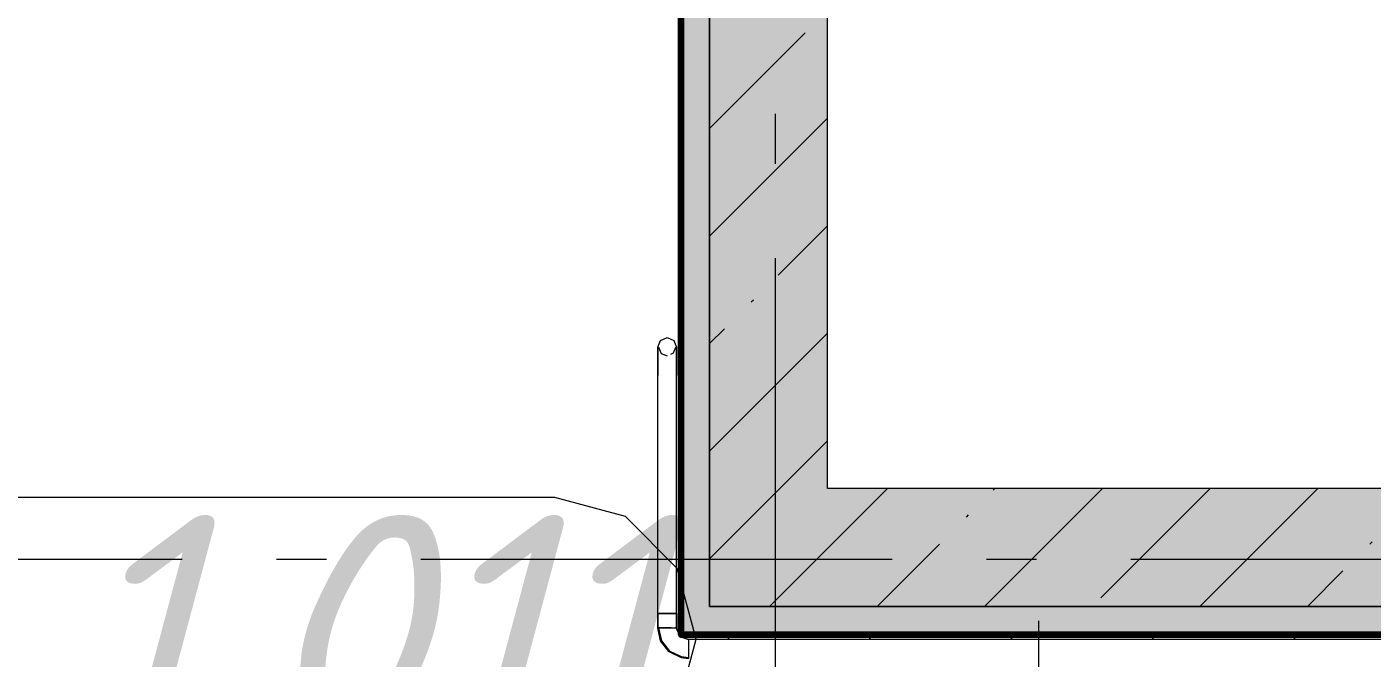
# Model space of a CAD drawing. Header units: millimetres. Extents: x -537608 to 253996, y -217170 to 186033.
# Drawn here: x -359614 to -356761, y -151359 to -150021 of the extents above; entities that cross this region are included whole.
import ezdxf

# ---------------------------------------------------------------- set-up
doc = ezdxf.new("R2010")
doc.units = ezdxf.units.MM
doc.layers.add('16) Лак 1.6м', color=160, linetype='Continuous', lineweight=90)
doc.layers.add('PDF _Геометрия', color=7, linetype='Continuous')
doc.layers.add('PDF _Текст', color=7, linetype='Continuous')
doc.layers.add('PDF _Сплошная заливка', color=7, linetype='Continuous', true_color=0xffffff)
doc.styles.add('PDF ISOCPEUR Italic', font='isocpeui.ttf')

msp = doc.modelspace()

# ---------------------------------------------------------------- hatches: boundary and pattern name
at = {"layer": 'PDF _Сплошная заливка', "transparency": 33554559}
for points in [[(-357955.4887, -151249.6325), (-357916.2016, -151249.6325), (-357916.2016, -146899.6326), (-358166.2027, -146899.6326), (-358166.2027, -151249.6325)], [(-352476.2016, -151249.6325), (-352476.2016, -150999.6335), (-357916.2016, -150999.6335), (-357916.2016, -151249.6325), (-352726.1941, -151249.6325)]]:
    msp.add_hatch(color=256, dxfattribs=at).paths.add_polyline_path(points)
at = {"layer": 'PDF _Сплошная заливка', "true_color": 0x56bc34, "transparency": 33554559}
for points in [[(-358226.2012, -151309.6332), (-358166.2027, -151309.6332), (-358166.2027, -148359.9797), (-358226.2012, -148359.9797), (-358226.2012, -151306.4317)], [(-352786.2013, -151309.6332), (-352726.1941, -151309.6332), (-352726.1941, -151249.6325), (-358166.2027, -151249.6325), (-358166.2027, -151309.6332), (-353317.5075, -151309.6332)]]:
    msp.add_hatch(color=85, dxfattribs=at).paths.add_polyline_path(points)

# ---------------------------------------------------------------- linework, layer by layer
at = {"layer": '16) Лак 1.6м'}
msp.add_lwpolyline([(-352786.2013, -153021.1009), (-352786.2013, -151309.6332), (-358226.2012, -151309.6332), (-358226.2012, -148359.9797), (-358376.2019, -148359.9797)], dxfattribs=at)
at = {"layer": 'PDF _Геометрия', "lineweight": 9}
for p, q in [((-357916.2016, -150999.6335), (-357916.2016, -148299.9789)), ((-358226.2012, -151309.6332), (-358226.2012, -148359.9797)), ((-358166.2027, -151249.6325), (-358166.2027, -148359.9797)), ((-358166.2027, -148359.9797), (-358166.2027, -151249.6325)), ((-358166.2027, -150236.1161), (-357963.825, -150033.7426)), ((-358166.2027, -150464.2152), (-357916.2016, -150214.2163)), ((-358020.8524, -150546.964), (-357916.2016, -150442.3132)), ((-358077.8799, -150603.9893), (-358073.1348, -150599.2485)), ((-358276.2015, -150699.6322), (-358270.1474, -150685.3022)), ((-358270.1474, -150685.3022), (-358256.2048, -150679.6334)), ((-358256.2048, -150679.6334), (-358241.8662, -150685.6811)), ((-358241.8662, -150685.6811), (-358236.1995, -150699.6322)), ((-358166.2027, -150692.3143), (-358134.8987, -150661.0147)), ((-358166.2027, -150920.4134), (-357916.2016, -150670.4123)), ((-358276.2015, -150699.6322), (-358276.2015, -150705.9016)), ((-358276.2015, -150700.6807), (-358276.2015, -150699.6322)), ((-358276.2015, -150711.8093), (-358276.2015, -150700.6807)), ((-358276.2015, -150705.9016), (-358276.2015, -150723.3986)), ((-358276.2015, -150732.9319), (-358276.2015, -150711.8093)), ((-358274.703, -150699.6322), (-358268.6748, -150713.2927)), ((-358268.6748, -150713.2927), (-358256.2048, -150718.1325)), ((-358248.3853, -150714.6856), (-358242.5378, -150712.1107)), ((-358242.5378, -150712.1107), (-358237.698, -150699.6322)), ((-358236.1995, -150699.6322), (-358236.1995, -150705.9016)), ((-358236.1995, -150700.6807), (-358236.1995, -150699.6322)), ((-358236.1995, -150711.8093), (-358236.1995, -150700.6807)), ((-358236.1995, -150705.9016), (-358236.1995, -150723.3986)), ((-358236.1995, -150732.9319), (-358236.1995, -150711.8093)), ((-358276.2015, -150723.3986), (-358276.2015, -150748.4655)), ((-358276.2015, -150759.6329), (-358276.2015, -150732.9319)), ((-358236.1995, -150723.3986), (-358236.1995, -150748.4655)), ((-358236.1995, -150759.6329), (-358236.1995, -150732.9319)), ((-358276.2015, -150748.4655), (-358276.2015, -150759.6329)), ((-358276.2015, -151264.6321), (-358276.2015, -150759.6329)), ((-358236.1995, -150748.4655), (-358236.1995, -150759.6329)), ((-358236.1995, -151264.6321), (-358236.1995, -150759.6329)), ((-358166.2027, -151148.5103), (-357916.2016, -150898.5114)), ((-357916.2016, -151126.6105), (-357789.2203, -150999.6335)), ((-356216.2027, -150999.6335), (-357916.2016, -150999.6335)), ((-357583.0276, -151249.6325), (-357333.0264, -150999.6335)), ((-357564.6499, -151003.1622), (-357561.1277, -150999.6335)), ((-357336.5573, -151231.2613), (-357104.9252, -150999.6335)), ((-357126.825, -151249.6325), (-356876.8326, -150999.6335)), ((-357621.6774, -151060.1875), (-357616.9408, -151055.4446)), ((-356766.3084, -151117.2107), (-356761.5634, -151112.4699)), ((-358039.2214, -151249.6325), (-357916.2016, -151126.6105)), ((-357811.1288, -151249.6325), (-357678.7049, -151117.2107)), ((-356898.7324, -151249.6325), (-356823.3359, -151174.236)), ((-357916.2016, -151249.6325), (-358166.2027, -151249.6325)), ((-358166.2027, -151249.6325), (-352726.1941, -151249.6325)), ((-352726.1941, -151249.6325), (-357916.2016, -151249.6325)), ((-358276.2015, -151264.6321), (-358275.5212, -151264.6321)), ((-358275.5212, -151264.6321), (-358276.2015, -151264.6321)), ((-358276.2015, -151264.6321), (-358276.2015, -151294.6335)), ((-358276.2015, -151294.6335), (-358276.2015, -151264.6321)), ((-358275.5212, -151264.6321), (-358273.5232, -151264.6321)), ((-358273.5232, -151264.6321), (-358275.5212, -151264.6321)), ((-358273.5232, -151264.6321), (-358270.3454, -151264.6321)), ((-358270.3454, -151264.6321), (-358273.5232, -151264.6321)), ((-358270.3454, -151264.6321), (-358266.2031, -151264.6321)), ((-358266.2031, -151264.6321), (-358270.3454, -151264.6321)), ((-358266.2031, -151264.6321), (-358261.3805, -151264.6321)), ((-358261.3805, -151264.6321), (-358266.2031, -151264.6321)), ((-358261.3805, -151264.6321), (-358256.2048, -151264.6321)), ((-358256.2048, -151264.6321), (-358261.3805, -151264.6321)), ((-358256.2048, -151264.6321), (-358251.0205, -151264.6321)), ((-358251.0205, -151264.6321), (-358256.2048, -151264.6321)), ((-358251.0205, -151264.6321), (-358246.1979, -151264.6321)), ((-358246.1979, -151264.6321), (-358251.0205, -151264.6321)), ((-358246.1979, -151264.6321), (-358242.0556, -151264.6321)), ((-358242.0556, -151264.6321), (-358246.1979, -151264.6321)), ((-358242.0556, -151264.6321), (-358238.8778, -151264.6321)), ((-358238.8778, -151264.6321), (-358242.0556, -151264.6321)), ((-358238.8778, -151264.6321), (-358236.8799, -151264.6321)), ((-358236.8799, -151264.6321), (-358238.8778, -151264.6321)), ((-358236.8799, -151264.6321), (-358236.1995, -151264.6321)), ((-358236.1995, -151264.6321), (-358236.8799, -151264.6321)), ((-358236.1995, -151264.6321), (-358236.1995, -151294.6335)), ((-358236.1995, -151294.6335), (-358236.1995, -151264.6321)), ((-357468.7573, -151279.6339), (-357468.7573, -151745.783)), ((-358275.5212, -151294.6335), (-358276.2015, -151294.6335)), ((-358276.2015, -151294.6335), (-358269.9235, -151322.5014)), ((-358269.9235, -151322.5014), (-358276.2015, -151294.6335)), ((-358276.2015, -151294.6335), (-358275.702, -151294.6335)), ((-358275.702, -151294.6335), (-358276.2015, -151294.6335)), ((-358276.2015, -151294.6335), (-358275.5212, -151294.6335)), ((-358275.5212, -151294.6335), (-358276.2015, -151294.6335)), ((-358276.2015, -151294.6335), (-358275.5212, -151294.6335)), ((-358275.5212, -151294.6335), (-358276.2015, -151294.6335)), ((-358276.2015, -151294.6335), (-358275.5212, -151294.6335)), ((-358275.702, -151294.6335), (-358274.2207, -151294.6335)), ((-358274.2207, -151294.6335), (-358275.702, -151294.6335)), ((-358273.5232, -151294.6335), (-358275.5212, -151294.6335)), ((-358275.5212, -151294.6335), (-358273.5232, -151294.6335)), ((-358273.5232, -151294.6335), (-358275.5212, -151294.6335)), ((-358275.5212, -151294.6335), (-358273.5232, -151294.6335)), ((-358273.5232, -151294.6335), (-358275.5212, -151294.6335)), ((-358275.5212, -151294.6335), (-358273.5232, -151294.6335)), ((-358268.425, -151322.1569), (-358274.703, -151294.6335)), ((-358274.703, -151294.6335), (-358274.0744, -151294.6335)), ((-358274.0744, -151294.6335), (-358274.703, -151294.6335)), ((-358274.703, -151294.6335), (-358268.425, -151322.1569)), ((-358274.703, -151294.6335), (-358274.0744, -151294.6335)), ((-358274.0744, -151294.6335), (-358274.703, -151294.6335)), ((-358274.0744, -151294.6335), (-358274.703, -151294.6335)), ((-358274.703, -151294.6335), (-358274.0744, -151294.6335)), ((-358274.0744, -151294.6335), (-358274.703, -151294.6335)), ((-358274.703, -151294.6335), (-358274.0744, -151294.6335)), ((-358270.3454, -151294.6335), (-358273.5232, -151294.6335)), ((-358273.5232, -151294.6335), (-358270.3454, -151294.6335)), ((-358266.2031, -151294.6335), (-358270.3454, -151294.6335)), ((-358270.3454, -151294.6335), (-358266.2031, -151294.6335)), ((-358261.3805, -151294.6335), (-358266.2031, -151294.6335)), ((-358266.2031, -151294.6335), (-358261.3805, -151294.6335)), ((-358256.2048, -151294.6335), (-358261.3805, -151294.6335)), ((-358261.3805, -151294.6335), (-358256.2048, -151294.6335)), ((-358251.7439, -151294.6335), (-358256.2048, -151294.6335)), ((-358256.2048, -151294.6335), (-358251.0205, -151294.6335)), ((-358247.5241, -151294.6335), (-358251.7439, -151294.6335)), ((-358251.0205, -151294.6335), (-358246.1979, -151294.6335)), ((-358246.1979, -151294.6335), (-358242.0556, -151294.6335)), ((-358242.0556, -151294.6335), (-358238.8778, -151294.6335)), ((-358238.8778, -151294.6335), (-358236.8799, -151294.6335)), ((-358236.8799, -151294.6335), (-358238.8778, -151294.6335)), ((-358238.8778, -151294.6335), (-358236.8799, -151294.6335)), ((-358236.8799, -151294.6335), (-358238.8778, -151294.6335)), ((-358238.8778, -151294.6335), (-358236.8799, -151294.6335)), ((-358236.8799, -151294.6335), (-358238.8778, -151294.6335)), ((-358238.3267, -151294.6335), (-358237.698, -151294.6335)), ((-358237.698, -151294.6335), (-358238.3267, -151294.6335)), ((-358238.3267, -151294.6335), (-358237.698, -151294.6335)), ((-358237.698, -151294.6335), (-358238.3267, -151294.6335)), ((-358238.3267, -151294.6335), (-358237.698, -151294.6335)), ((-358237.698, -151294.6335), (-358238.3267, -151294.6335)), ((-358238.3267, -151294.6335), (-358237.698, -151294.6335)), ((-358237.698, -151294.6335), (-358238.3267, -151294.6335)), ((-358236.6991, -151294.6335), (-358238.1803, -151294.6335)), ((-358238.1803, -151294.6335), (-358236.6991, -151294.6335)), ((-358236.8799, -151294.6335), (-358236.1995, -151294.6335)), ((-358236.1995, -151294.6335), (-358236.8799, -151294.6335)), ((-358236.8799, -151294.6335), (-358236.1995, -151294.6335)), ((-358236.1995, -151294.6335), (-358236.8799, -151294.6335)), ((-358236.8799, -151294.6335), (-358236.1995, -151294.6335)), ((-358236.1995, -151294.6335), (-358236.8799, -151294.6335)), ((-358236.1995, -151294.6335), (-358236.6991, -151294.6335)), ((-358236.6991, -151294.6335), (-358236.1995, -151294.6335)), ((-358236.1995, -151294.6335), (-358235.9498, -151298.1665)), ((-358235.9498, -151298.1665), (-358236.1995, -151294.6335)), ((-358235.9498, -151298.1665), (-358227.5791, -151313.5192)), ((-358227.5791, -151313.5192), (-358235.9498, -151298.1665)), ((-358227.5791, -151313.5192), (-358211.1994, -151319.6336)), ((-358211.1994, -151319.6336), (-358227.5791, -151313.5192)), ((-358166.2027, -151309.6332), (-358226.2012, -151309.6332)), ((-352786.2013, -151309.6332), (-358166.2027, -151309.6332)), ((-358269.9235, -151322.5014), (-358252.3037, -151344.9868)), ((-358252.3037, -151344.9868), (-358269.9235, -151322.5014)), ((-358250.8397, -151344.2398), (-358268.425, -151322.1569)), ((-358268.425, -151322.1569), (-358250.8397, -151344.2398)), ((-354006.1946, -151319.6336), (-358211.1994, -151319.6336)), ((-358211.1994, -151319.6336), (-358211.1994, -151359.6334)), ((-358252.3037, -151344.9868), (-358226.7438, -151357.7474)), ((-358226.7438, -151357.7474), (-358252.3037, -151344.9868)), ((-358225.4262, -151356.5202), (-358250.8397, -151344.2398)), ((-358250.8397, -151344.2398), (-358225.4262, -151356.5202)), ((-358226.7438, -151357.7474), (-358211.1994, -151359.6334)), ((-358211.1994, -151359.6334), (-358226.7438, -151357.7474)), ((-358211.1994, -151358.1327), (-358225.4262, -151356.5202)), ((-358225.4262, -151356.5202), (-358211.1994, -151358.1327))]:
    msp.add_line(p, q, dxfattribs=at)
at = {"layer": 'PDF _Геометрия', "color": 253, "lineweight": 9, "true_color": 0xaaaaaa}
for p, q in [((-358026.2004, -150310.7978), (-358026.2004, -150204.965)), ((-358026.2004, -151510.7988), (-358026.2004, -150510.7987)), ((-358494.5283, -151018.7776), (-359694.5336, -151018.7776)), ((-358344.5362, -151058.9689), (-358494.5283, -151018.7776)), ((-358234.7269, -151168.7761), (-358344.5362, -151058.9689)), ((-359284.5421, -151149.632), (-360284.5379, -151149.632)), ((-358978.702, -151149.632), (-359084.5412, -151149.632)), ((-357778.7053, -151149.632), (-358778.7011, -151149.632)), ((-358194.5356, -151318.7768), (-358234.7269, -151168.7761)), ((-357472.8737, -151149.632), (-357578.7044, -151149.632)), ((-356272.8685, -151149.632), (-357272.8729, -151149.632)), ((-358126.2008, -151319.6336), (-358126.2008, -151309.6332)), ((-358126.2008, -151309.6332), (-358126.2008, -151319.6336)), ((-357826.1995, -151319.6336), (-357826.1995, -151309.6332)), ((-357826.1995, -151309.6332), (-357826.1995, -151319.6336)), ((-357526.1982, -151319.6336), (-357526.1982, -151309.6332)), ((-357526.1982, -151309.6332), (-357526.1982, -151319.6336)), ((-357226.1968, -151319.6336), (-357226.1968, -151309.6332)), ((-357226.1968, -151309.6332), (-357226.1968, -151319.6336)), ((-356926.2041, -151319.6336), (-356926.2041, -151309.6332)), ((-356926.2041, -151309.6332), (-356926.2041, -151319.6336)), ((-358234.7269, -151468.7774), (-358194.5356, -151318.7768))]:
    msp.add_line(p, q, dxfattribs=at)

# ---------------------------------------------------------------- texts
at = {"layer": 'PDF _Текст', "insert": (-359522.8656, -151305.4855), "char_height": 500, "attachment_point": 4, "style": 'PDF ISOCPEUR Italic'}
msp.add_mtext('1.011', dxfattribs=at)

doc.saveas('drawing.dxf')
